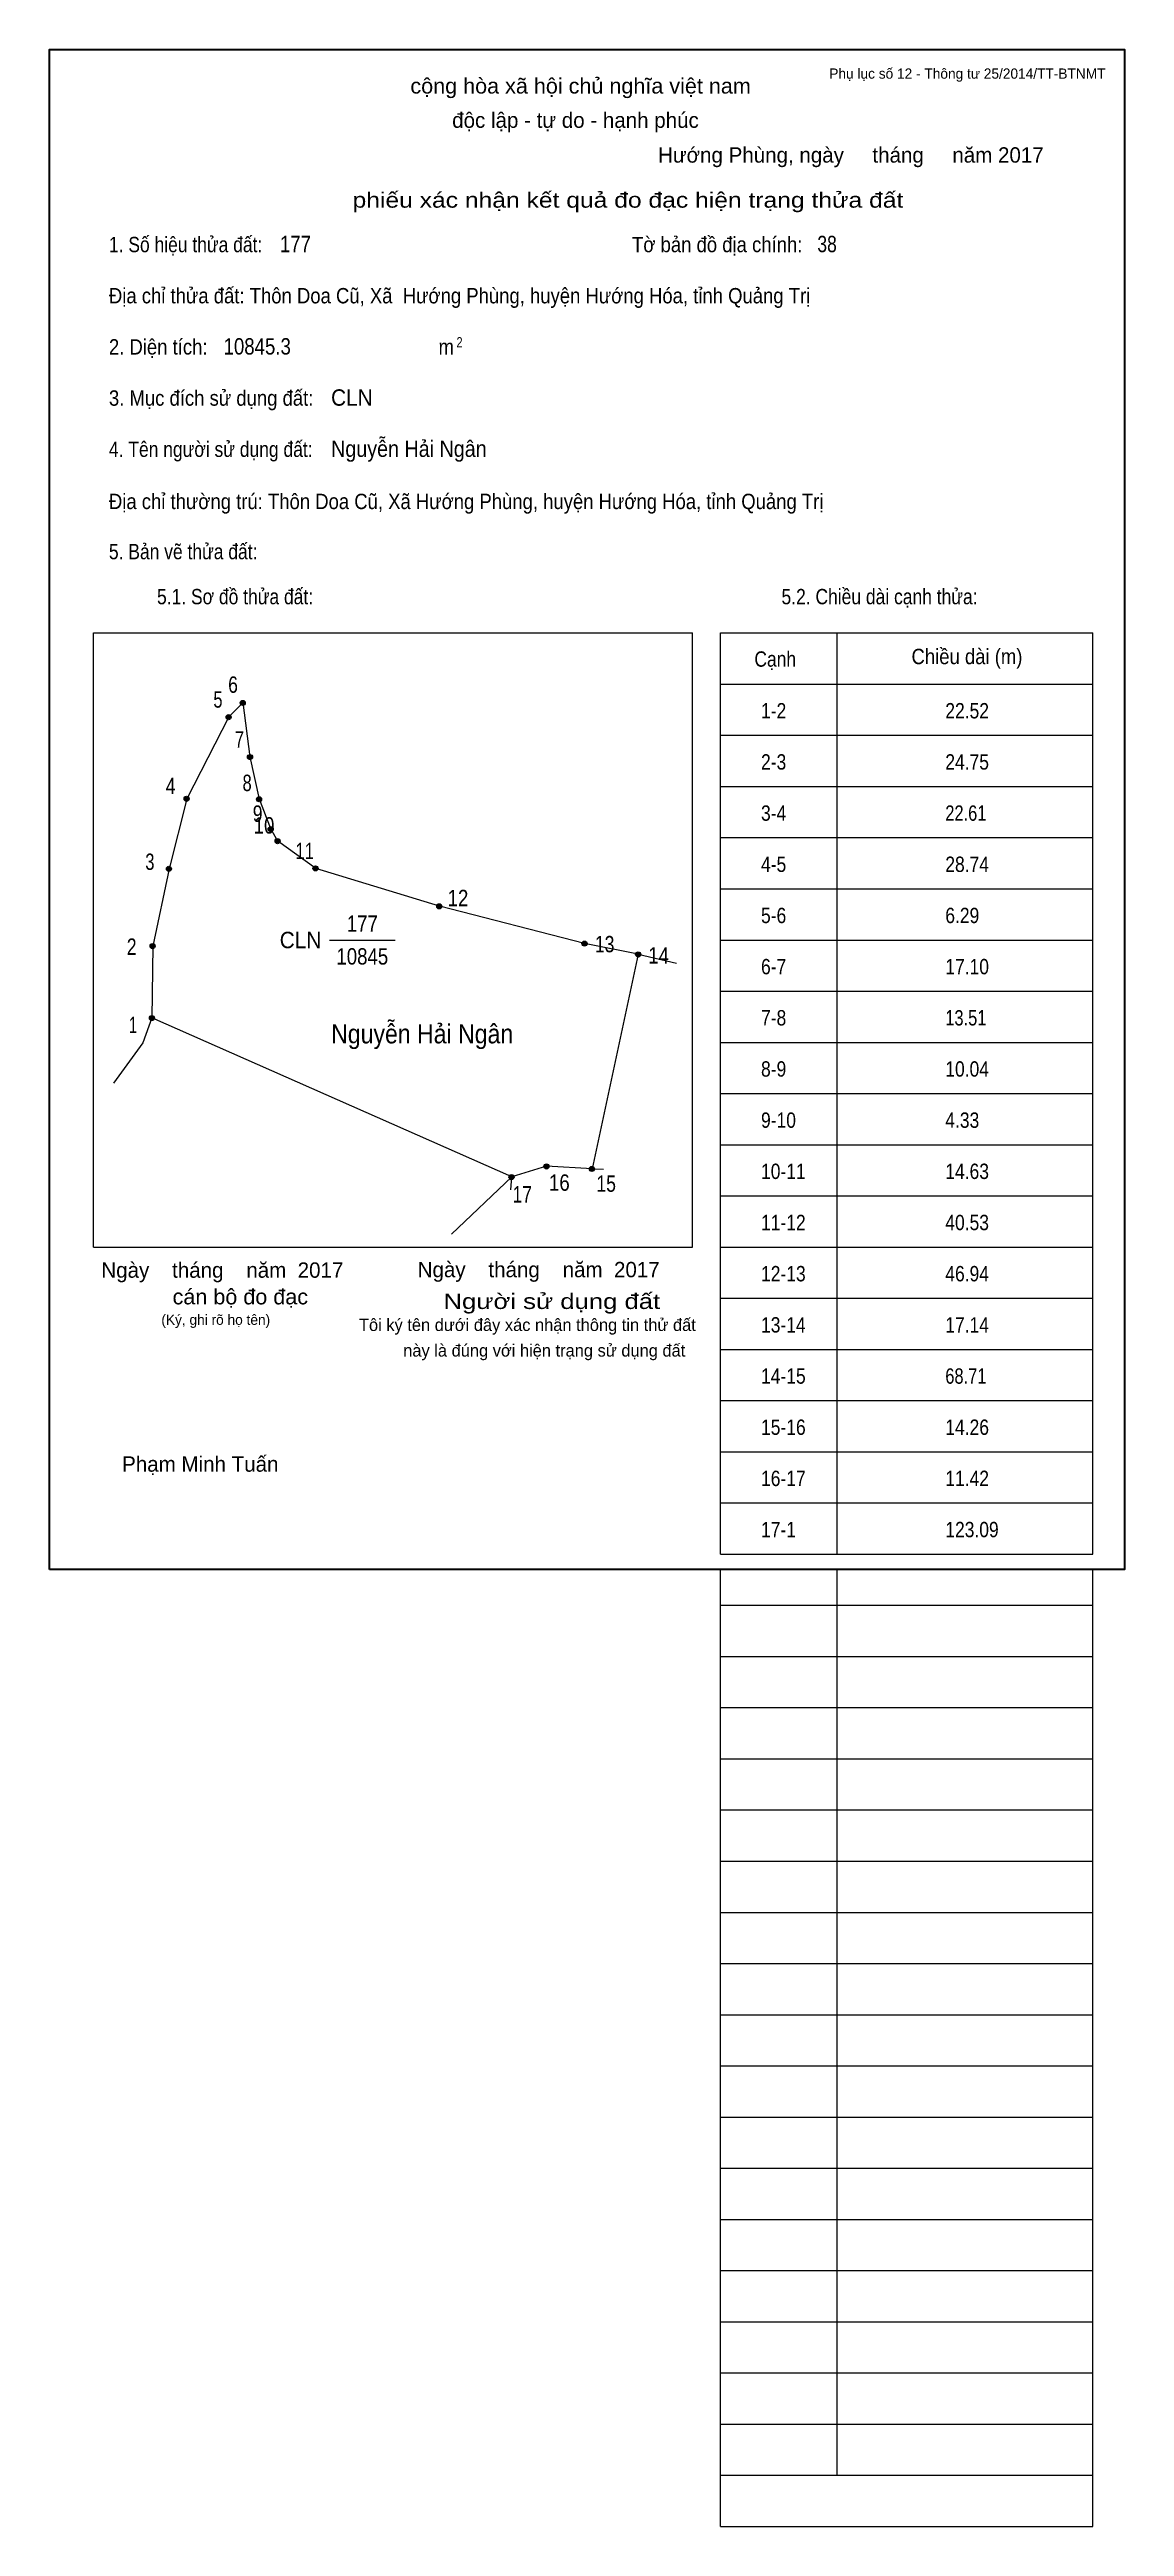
# Model space of a CAD drawing. Header units: centimetres. Extents: x 0 to 21, y -18.7 to 29.7.
import ezdxf
from ezdxf.enums import TextEntityAlignment as Align

# ---------------------------------------------------------------- set-up
doc = ezdxf.new("R2010")
doc.units = ezdxf.units.CM
doc.header["$LTSCALE"] = 0.12
for name, color, linetype in [('2', 7, 'Continuous'), ('30', 7, 'Continuous'), ('34', 7, 'Continuous')]:
    doc.layers.add(name, color=color, linetype=linetype)
for name, color, linetype, lineweight in [('32', 7, 'Continuous', 13), ('33', 7, 'Continuous', 13), ('6', 7, 'Continuous', 13), ('63', 7, 'Continuous', 13)]:
    doc.layers.add(name, color=color, linetype=linetype, lineweight=lineweight)

msp = doc.modelspace()

# ---------------------------------------------------------------- hatches: boundary and pattern name
at = {"layer": '32'}
for points in [[(3.8245, 16.933, 1), (3.7245, 16.933, 1)], [(3.548, 16.654, 1), (3.448, 16.654, 1)], [(3.9662, 15.8752, 1), (3.8662, 15.8752, 1)], [(2.728, 15.059, 1), (2.628, 15.059, 1)], [(4.144, 15.0508, 1), (4.044, 15.0508, 1)], [(4.3699, 14.4661, 1), (4.2699, 14.4661, 1)], [(4.5047, 14.2321, 1), (4.4047, 14.2321, 1)], [(2.3829, 13.691, 1), (2.2829, 13.691, 1)], [(5.2461, 13.6998, 1), (5.1461, 13.6998, 1)], [(7.6643, 12.9578, 1), (7.5643, 12.9578, 1)], [(2.0628, 12.1802, 1), (1.9628, 12.1802, 1)], [(10.5019, 12.2295, 1), (10.4019, 12.2295, 1)], [(11.5503, 12.0173, 1), (11.4503, 12.0173, 1)], [(2.0503, 10.7748, 1), (1.9503, 10.7748, 1)], [(9.7574, 7.8748, 1), (9.6574, 7.8748, 1)], [(10.6461, 7.8261, 1), (10.5461, 7.8261, 1)], [(9.0753, 7.6676, 1), (8.9753, 7.6676, 1)]]:
    msp.add_hatch(color=256, dxfattribs=at).paths.add_polyline_path(points)

# ---------------------------------------------------------------- linework, layer by layer
for centre in [(3.7745, 16.933), (3.498, 16.654), (3.9162, 15.8752), (2.678, 15.059), (4.094, 15.0508), (4.3199, 14.4661), (4.4547, 14.2321), (2.3329, 13.691), (5.1961, 13.6998), (7.6143, 12.9578), (2.0128, 12.1802), (10.4519, 12.2295), (11.5003, 12.0173), (2.0003, 10.7748), (9.7074, 7.8748), (10.5961, 7.8261), (9.0253, 7.6676)]:
    msp.add_circle(centre, 0.05, dxfattribs=at)
at = {"layer": '33'}
msp.add_line((5.47, 12.3), (6.75, 12.3), dxfattribs=at)
at = {"layer": '6'}
for p, q in [((11.5, 12.02), (12.25, 11.85)), ((9.03, 7.67), (2, 10.78))]:
    msp.add_line(p, q, dxfattribs=at)
for points in [[(11.5, 12.02), (10.45, 12.23), (7.62, 12.96), (5.2, 13.7), (4.46, 14.23), (4.32, 14.47), (4.1, 15.05), (3.92, 15.88), (3.78, 16.94), (3.5, 16.66), (2.68, 15.06), (2.34, 13.69), (2.02, 12.18), (2, 10.78)], [(11.5, 12.02), (10.6, 7.83), (10.82, 7.82)], [(2, 10.78), (1.82, 10.29), (1.25, 9.5)], [(10.6, 7.83), (9.71, 7.88), (9.03, 7.67)], [(9.01, 7.42), (9.03, 7.67), (7.85, 6.55)]]:
    msp.add_lwpolyline(points, dxfattribs=at)
at = {"layer": '63'}
for p, q in [((0.86, 18.3), (12.56, 18.3)), ((0.86, 6.3), (0.86, 18.3)), ((12.56, 6.3), (12.56, 18.3)), ((13.11, 18.3), (20.38, 18.3)), ((13.11, 0.3), (13.11, 18.3)), ((15.39, 0.3), (15.39, 18.3)), ((20.38, 0.3), (20.38, 18.3)), ((13.11, 17.3), (20.38, 17.3)), ((13.11, 16.3), (20.38, 16.3)), ((13.11, 15.3), (20.38, 15.3)), ((13.11, 14.3), (20.38, 14.3)), ((13.11, 13.3), (20.38, 13.3)), ((13.11, 12.3), (20.38, 12.3)), ((13.11, 11.3), (20.38, 11.3)), ((13.11, 10.3), (20.38, 10.3)), ((13.11, 9.3), (20.38, 9.3)), ((13.11, 8.3), (20.38, 8.3)), ((13.11, 7.3), (20.38, 7.3)), ((0.86, 6.3), (12.56, 6.3)), ((13.11, 6.3), (20.38, 6.3)), ((13.11, 5.3), (20.38, 5.3)), ((13.11, 4.3), (20.38, 4.3)), ((13.11, 3.3), (20.38, 3.3)), ((13.11, 2.3), (20.38, 2.3)), ((13.11, 1.3), (20.38, 1.3)), ((13.11, 0.3), (20.38, 0.3)), ((13.11, -18.7), (13.11, 0)), ((15.39, -17.7), (15.39, 0)), ((20.38, -18.7), (20.38, 0)), ((13.11, -0.7), (20.38, -0.7)), ((13.11, -0.7), (20.38, -0.7)), ((13.11, -1.7), (20.38, -1.7)), ((13.11, -2.7), (20.38, -2.7)), ((13.11, -3.7), (20.38, -3.7)), ((13.11, -4.7), (20.38, -4.7)), ((13.11, -5.7), (20.38, -5.7)), ((13.11, -6.7), (20.38, -6.7)), ((13.11, -7.7), (20.38, -7.7)), ((13.11, -8.7), (20.38, -8.7)), ((13.11, -9.7), (20.38, -9.7)), ((13.11, -10.7), (20.38, -10.7)), ((13.11, -11.7), (20.38, -11.7)), ((13.11, -12.7), (20.38, -12.7)), ((13.11, -13.7), (20.38, -13.7)), ((13.11, -14.7), (20.38, -14.7)), ((13.11, -15.7), (20.38, -15.7)), ((13.11, -16.7), (20.38, -16.7)), ((13.11, -17.7), (20.38, -17.7)), ((13.11, -18.7), (20.38, -18.7))]:
    msp.add_line(p, q, dxfattribs=at)
at = {"layer": '63', "lineweight": 35}
msp.add_lwpolyline([(0, 0), (0, 29.7), (21, 29.7), (21, 0)], close=True, dxfattribs=at)

# ---------------------------------------------------------------- texts
at = {"layer": '2', "width": 0.9}
msp.add_text('Nguyễn Hải Ngân', height=0.3744, dxfattribs=at).set_placement((7.28, 10.28), align=Align.CENTER)
at = {"layer": '30'}
for s, width, p in [('1-2', 0.85, (13.9, 16.63)), ('22.52', 0.85, (17.5, 16.63)), ('2-3', 0.85, (13.9, 15.63)), ('24.75', 0.85, (17.5, 15.63)), ('3-4', 0.85, (13.9, 14.63)), ('22.61', 0.8, (17.5, 14.63)), ('4-5', 0.85, (13.9, 13.63)), ('28.74', 0.85, (17.5, 13.63)), ('5-6', 0.85, (13.9, 12.63)), ('6.29', 0.85, (17.5, 12.63)), ('6-7', 0.85, (13.9, 11.63)), ('17.10', 0.85, (17.5, 11.63)), ('7-8', 0.85, (13.9, 10.63)), ('13.51', 0.8, (17.5, 10.63)), ('8-9', 0.85, (13.9, 9.63)), ('10.04', 0.85, (17.5, 9.63)), ('9-10', 0.85, (13.9, 8.63)), ('4.33', 0.85, (17.5, 8.63)), ('10-11', 0.85, (13.9, 7.63)), ('14.63', 0.85, (17.5, 7.63)), ('11-12', 0.85, (13.9, 6.63)), ('40.53', 0.85, (17.5, 6.63)), ('12-13', 0.85, (13.9, 5.63)), ('46.94', 0.85, (17.5, 5.63)), ('13-14', 0.85, (13.9, 4.63)), ('17.14', 0.85, (17.5, 4.63)), ('14-15', 0.85, (13.9, 3.63)), ('68.71', 0.8, (17.5, 3.63)), ('15-16', 0.85, (13.9, 2.63)), ('14.26', 0.85, (17.5, 2.63)), ('16-17', 0.85, (13.9, 1.63)), ('11.42', 0.85, (17.5, 1.63)), ('17-1', 0.85, (13.9, 0.63)), ('123.09', 0.85, (17.5, 0.63))]:
    msp.add_text(s, height=0.3, dxfattribs=dict(at, width=width)).set_placement(p)
at = {"layer": '32'}
for s, width, p in [('6', 0.8, (3.585, 17.13)), ('5', 0.75, (3.29, 16.84)), ('7', 0.75, (3.71, 16.06)), ('8', 0.75, (3.86, 15.21)), ('4', 0.8, (2.365, 15.15)), ('9', 0.8, (4.065, 14.61)), ('10', 0.85, (4.19, 14.38)), ('11', 0.75, (4.985, 13.88)), ('3', 0.75, (1.96, 13.67)), ('12', 0.85, (7.98, 12.96)), ('2', 0.8, (1.605, 12.01)), ('13', 0.8, (10.845, 12.06)), ('14', 0.85, (11.9, 11.84)), ('1', 0.65, (1.63, 10.48)), ('17', 0.8, (9.235, 7.17)), ('16', 0.85, (9.96, 7.4)), ('15', 0.8, (10.875, 7.38))]:
    msp.add_text(s, height=0.32, dxfattribs=dict(at, width=width)).set_placement(p, align=Align.CENTER)
at = {"layer": '33', "width": 0.85}
for s, p in [('177', (6.11, 12.46)), ('10845', (6.11, 11.82))]:
    msp.add_text(s, height=0.32, dxfattribs=at).set_placement(p, align=Align.CENTER)
at = {"layer": '33', "width": 0.95}
msp.add_text('CLN', height=0.32, dxfattribs=at).set_placement((5.31, 12.14), align=Align.RIGHT)
at = {"layer": '34'}
for s, width, p in [('177', 0.85, (4.5, 25.74)), ('38', 0.8, (15, 25.74)), ('10845.3', 0.85, (3.4, 23.74)), ('CLN', 0.95, (5.5, 22.74)), ('Nguyễn Hải Ngân', 0.9, (5.5, 21.74))]:
    msp.add_text(s, height=0.32, dxfattribs=dict(at, width=width)).set_placement(p)
at = {"layer": '63', "width": 1.05}
msp.add_text('cộng hòa xã hội chủ nghĩa việt nam', height=0.3, dxfattribs=at).set_placement((10.375, 28.84), align=Align.CENTER)
at = {"layer": '63'}
for s, height, p in [('Phụ lục số 12 - Thông tư 25/2014/TT-BTNMT', 0.2, (20.63, 29.13)), ('Ngày    tháng    năm  2017', 0.3, (5.74, 5.7)), ('Ngày    tháng    năm  2017', 0.3, (11.92, 5.71)), ('(Ký, ghi rõ họ tên)', 0.2, (4.31, 4.78))]:
    msp.add_text(s, height=height, dxfattribs=at).set_placement(p, align=Align.RIGHT)
for s, height, p in [('độc lập - tự do - hạnh phúc', 0.3, (10.275, 28.17)), ('Hướng Phùng, ngày     tháng     năm 2017', 0.3, (15.655, 27.49)), ('Tôi ký tên dưới đây xác nhận thông tin thử đất', 0.24, (9.335, 4.66)), ('này là đúng với hiện trạng sử dụng đất', 0.24, (9.665, 4.16)), ('Phạm Minh Tuấn', 0.3, (2.945, 1.91))]:
    msp.add_text(s, height=height, dxfattribs=at).set_placement(p, align=Align.CENTER)
for s, width, p in [('phiếu xác nhận kết quả đo đạc hiện trạng thửa đất', 1.2, (16.68, 26.61)), ('cán bộ đo đạc', 1.05, (5.05, 5.18)), ('Người sử dụng đất', 1.25, (11.93, 5.09))]:
    msp.add_text(s, height=0.3, dxfattribs=dict(at, width=width)).set_placement(p, align=Align.RIGHT)
for s, height, width, p in [('1. Số hiệu thửa đất:', 0.3, 0.85, (1.16, 25.74)), ('Tờ bản đồ địa chính:', 0.3, 0.9, (11.38, 25.74)), ('Địa chỉ thửa đất: Thôn Doa Cũ, Xã  Hướng Phùng, huyện Hướng Hóa, tỉnh Quảng Trị', 0.3, 0.9, (1.16, 24.74)), ('2. Diện tích:', 0.3, 0.9, (1.16, 23.74)), ('m', 0.3, 0.9, (7.6, 23.74)), ('2', 0.2, 0.8, (7.95, 23.88)), ('3. Mục đích sử dụng đất:', 0.3, 0.9, (1.16, 22.74)), ('4. Tên người sử dụng đất:', 0.3, 0.85, (1.16, 21.74)), ('Địa chỉ thường trú: Thôn Doa Cũ, Xã Hướng Phùng, huyện Hướng Hóa, tỉnh Quảng Trị', 0.3, 0.9, (1.16, 20.72)), ('5. Bản vẽ thửa đất:', 0.3, 0.85, (1.16, 19.74)), ('5.1. Sơ đồ thửa đất:', 0.3, 0.85, (2.1, 18.86)), ('5.2. Chiều dài cạnh thửa:', 0.3, 0.85, (14.3, 18.86)), ('Cạnh', 0.3, 0.85, (13.77, 17.64)), ('Chiều dài (m)', 0.3, 0.9, (16.84, 17.69))]:
    msp.add_text(s, height=height, dxfattribs=dict(at, width=width)).set_placement(p)

doc.saveas('drawing.dxf')
